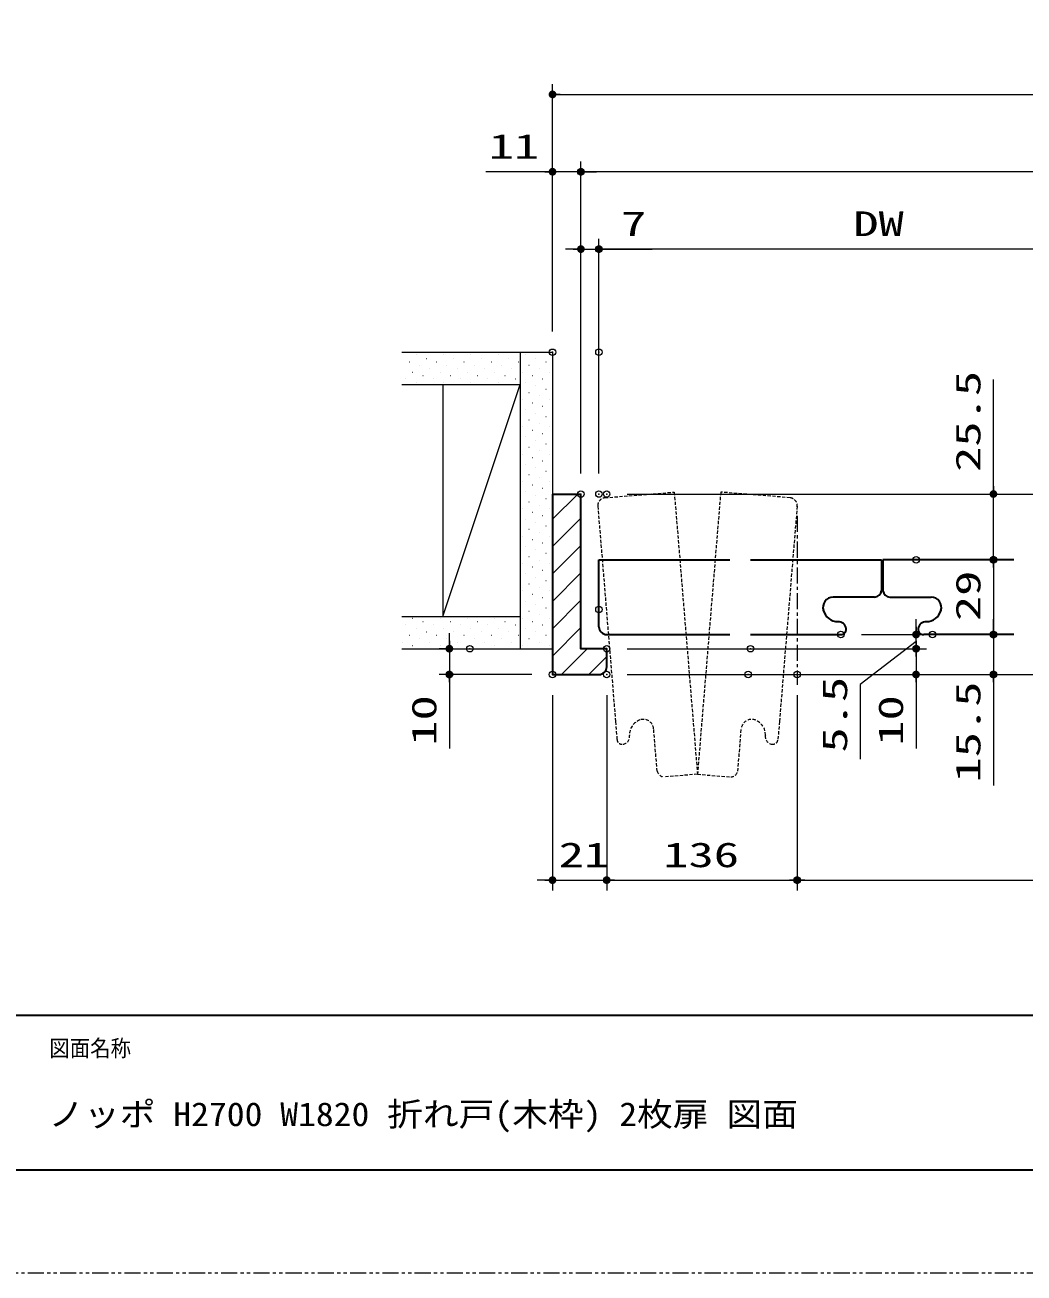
# Model space of a CAD drawing. Units: millimetres, scale not verified. Extents: x -1306 to 1306, y -607 to 607.
# Drawn here: x -882.8 to -495.3, y -594 to -109.9 of the extents above; entities that cross this region are included whole.
import ezdxf
from ezdxf.enums import TextEntityAlignment as Align

# ---------------------------------------------------------------- set-up
doc = ezdxf.new("R2010")
doc.units = ezdxf.units.MM
doc.header["$LTSCALE"] = 5
doc.header["$PDMODE"] = 32
doc.header["$PDSIZE"] = 2.5
for name, pattern in [('USER1', [2.5, 1.25, -0.25, 0.25, -0.25, 0.25, -0.25]), ('USER2', [0.375, 0.25, -0.125]), ('USER3', [2, 1.25, -0.25, 0.25, -0.25])]:
    doc.linetypes.add(name, pattern=pattern)
for name, color, linetype, lineweight in [('0-1_線(黄)', 2, 'Continuous', 15), ('0-3_陰線', 4, 'USER1', 9), ('0-C_中心線', 3, 'USER3', 9), ('0-D_線(白)', 7, 'Continuous', 30), ('1-0_線(水)', 4, 'Continuous', 9), ('1-1_寸法線', 3, 'Continuous', 13), ('1-2_ハッチング', 6, 'Continuous', 9), ('1-4_DEFPOINTS', 7, 'Continuous', 5), ('1-5_0', 3, 'Continuous', 25), ('1-6_点線(黄)', 2, 'USER2', 15), ('1-7_図面枠', 7, 'Continuous', 35)]:
    doc.layers.add(name, color=color, linetype=linetype, lineweight=lineweight)
doc.styles.add('ＭＳ ゴシック', font='')
doc.styles.get('ＭＳ ゴシック').set_extended_font_data('MS Gothic')

# ---------------------------------------------------------------- blocks, each defined once
blk = doc.blocks.new('_DOT')
at = {"layer": '1-5_0'}
blk.add_line((-2.5, 0), (-5, 0), dxfattribs=at)
for points in [[(0, 0), (-2.5, 0), (-2.48, 0.313)], [(0, 0), (-2.48, -0.313), (-2.5, 0)], [(0, 0), (-2.48, 0.313), (-2.421, 0.622)], [(0, 0), (-2.421, -0.622), (-2.48, -0.313)], [(0, 0), (-2.421, 0.622), (-2.324, 0.92)], [(0, 0), (-2.324, -0.92), (-2.421, -0.622)], [(0, 0), (-2.324, 0.92), (-2.191, 1.204)], [(0, 0), (-2.191, -1.204), (-2.324, -0.92)], [(0, 0), (-2.191, 1.204), (-2.023, 1.469)], [(0, 0), (-2.023, -1.469), (-2.191, -1.204)], [(0, 0), (-2.023, 1.469), (-1.822, 1.711)], [(0, 0), (-1.822, -1.711), (-2.023, -1.469)], [(0, 0), (-1.822, 1.711), (-1.594, 1.926)], [(0, 0), (-1.594, -1.926), (-1.822, -1.711)], [(0, 0), (-1.594, 1.926), (-1.34, 2.111)], [(0, 0), (-1.34, -2.111), (-1.594, -1.926)], [(0, 0), (-1.34, 2.111), (-1.064, 2.262)], [(0, 0), (-1.064, -2.262), (-1.34, -2.111)], [(0, 0), (-1.064, 2.262), (-0.773, 2.378)], [(0, 0), (-0.773, -2.378), (-1.064, -2.262)], [(0, 0), (-0.773, 2.378), (-0.468, 2.456)], [(0, 0), (-0.468, -2.456), (-0.773, -2.378)], [(0, 0), (-0.468, 2.456), (-0.157, 2.495)], [(0, 0), (-0.157, -2.495), (-0.468, -2.456)], [(0, 0), (-0.157, 2.495), (0.157, 2.495)], [(0, 0), (0.157, -2.495), (-0.157, -2.495)], [(0, 0), (0.157, 2.495), (0.468, 2.456)], [(0, 0), (0.468, 2.456), (0.773, 2.378)], [(0, 0), (0.773, 2.378), (1.064, 2.262)], [(0, 0), (1.064, 2.262), (1.34, 2.111)], [(0, 0), (1.34, 2.111), (1.594, 1.926)], [(0, 0), (1.594, 1.926), (1.822, 1.711)], [(0, 0), (1.822, 1.711), (2.023, 1.469)], [(0, 0), (2.023, 1.469), (2.191, 1.204)], [(0, 0), (2.191, 1.204), (2.324, 0.92)], [(0, 0), (2.324, 0.92), (2.421, 0.622)], [(0, 0), (2.421, 0.622), (2.48, 0.313)], [(0, 0), (2.48, 0.313), (2.5, 0)], [(0, 0), (0.468, -2.456), (0.157, -2.495)], [(0, 0), (0.773, -2.378), (0.468, -2.456)], [(0, 0), (1.064, -2.262), (0.773, -2.378)], [(0, 0), (1.34, -2.111), (1.064, -2.262)], [(0, 0), (1.594, -1.926), (1.34, -2.111)], [(0, 0), (1.822, -1.711), (1.594, -1.926)], [(0, 0), (2.023, -1.469), (1.822, -1.711)], [(0, 0), (2.191, -1.204), (2.023, -1.469)], [(0, 0), (2.324, -0.92), (2.191, -1.204)], [(0, 0), (2.421, -0.622), (2.324, -0.92)], [(0, 0), (2.48, -0.313), (2.421, -0.622)], [(0, 0), (2.5, 0), (2.48, -0.313)]]:
    blk.add_solid(points, dxfattribs=at)

msp = doc.modelspace()

# ---------------------------------------------------------------- linework, layer by layer
at = {"layer": '0-1_線(黄)'}
for p, q in [((-736.602, -236.841), (-678.212, -236.841)), ((-690.712, -236.841), (-690.712, -351.841)), ((-678.212, -236.841), (-678.212, -291.841)), ((-736.602, -249.341), (-690.712, -249.341)), ((-720.712, -339.341), (-690.712, -249.341)), ((-720.712, -249.341), (-720.712, -339.341)), ((-736.602, -339.341), (-690.712, -339.341)), ((-736.602, -351.841), (-678.212, -351.841))]:
    msp.add_line(p, q, dxfattribs=at)
at = {"layer": '0-3_陰線'}
msp.add_line((387.036, -594), (-1292.964, -594), dxfattribs=at)
at = {"layer": '0-C_中心線'}
msp.add_line((-583.334, -300.282), (-583.334, -365.828), dxfattribs=at)
at = {"layer": '0-D_線(白)'}
for p, q in [((-678.212, -291.841), (-667.212, -291.841)), ((-660.207, -343.342), (-660.212, -317.341)), ((-660.212, -317.341), (-609.41, -317.341)), ((-601.41, -317.341), (-550.605, -317.341)), ((-550.605, -317.341), (-550.605, -329.377)), ((-550.105, -317.341), (-550.105, -329.377)), ((-499.332, -317.341), (-550.105, -317.341)), ((-660.212, -336.634), (-660.212, -330.82)), ((-553.304, -331.841), (-569.377, -331.841)), ((-547.406, -331.841), (-531.365, -331.841)), ((-678.212, -339.341), (-678.212, -351.841)), ((-657.207, -346.341), (-609.41, -346.341)), ((-601.41, -346.341), (-573.355, -346.341)), ((-573.355, -346.341), (-566.476, -346.341)), ((-527.388, -346.341), (-534.266, -346.341)), ((-499.332, -346.341), (-527.388, -346.341)), ((-657.212, -358.841), (-657.212, -351.841))]:
    msp.add_line(p, q, dxfattribs=at)
for points in [[(-678.212, -291.841), (-678.212, -361.841), (-660.212, -361.841)], [(-657.212, -351.841), (-667.212, -351.841), (-667.212, -291.841)]]:
    msp.add_lwpolyline(points, dxfattribs=at)
for centre, radius, start, end in [((-569.355, -335.841), 4, 90.20752, 197.76294), ((-553.558, -328.852), 3, 274.86949, 349.92817), ((-547.151, -328.852), 3, 190.07183, 265.13051), ((-531.388, -335.841), 4, 342.23706, 89.79248), ((-567.418, -335.342), 6, 195.04154, 268.99496), ((-533.324, -335.342), 6, 271.00504, 344.95846), ((-657.207, -343.341), 3, 180.01273, 270), ((-567.354, -344.341), 3, 4.05402, 93.19439), ((-533.388, -344.341), 3, 86.80561, 175.94598), ((-566.355, -344.341), 2, 266.51721, 6.16759), ((-534.388, -344.341), 2, 173.83241, 273.48279), ((-660.212, -358.841), 3, 270, 0)]:
    msp.add_arc(centre, radius, start, end, dxfattribs=at)
at = {"layer": '1-0_線(水)'}
msp.add_point((-660.212, -336.634), dxfattribs=at)
at = {"layer": '1-1_寸法線'}
for p, q in [((-678.212, -228.841), (-678.212, -132.841)), ((-675.212, -136.841), (-203.848, -136.841)), ((-678.212, -228.841), (-678.212, -162.841)), ((-667.212, -283.841), (-667.212, -162.841)), ((-667.212, -283.841), (-667.212, -162.841)), ((-681.212, -166.841), (-704.117, -166.841)), ((-667.212, -166.841), (-678.212, -166.841)), ((-664.212, -166.841), (-661.212, -166.841)), ((-214.848, -166.841), (-664.212, -166.841)), ((-667.212, -283.841), (-667.212, -192.841)), ((-660.212, -228.841), (-660.212, -192.841)), ((-660.212, -283.841), (-660.212, -192.841)), ((-670.212, -196.841), (-673.212, -196.841)), ((-667.212, -196.841), (-660.212, -196.841)), ((-657.212, -196.841), (-639.546, -196.841)), ((-443.53, -196.841), (-657.212, -196.841)), ((-507.212, -288.841), (-507.212, -247.365)), ((-649.212, -291.841), (-503.212, -291.841)), ((-649.212, -291.841), (-472.837, -291.841)), ((-507.212, -317.341), (-507.212, -291.841)), ((-529.212, -317.341), (-503.212, -317.341)), ((-529.212, -317.341), (-503.212, -317.341)), ((-507.212, -320.341), (-507.212, -343.341)), ((-507.212, -320.341), (-507.212, -323.341)), ((-537.212, -343.341), (-537.212, -340.341)), ((-507.212, -343.341), (-507.212, -340.341)), ((-718.212, -348.841), (-718.212, -345.841)), ((-558.355, -346.341), (-533.212, -346.341)), ((-537.212, -348.841), (-537.212, -345.841)), ((-537.212, -351.841), (-537.212, -346.341)), ((-537.212, -351.841), (-537.212, -346.341)), ((-522.827, -346.341), (-503.212, -346.341)), ((-522.827, -346.341), (-503.212, -346.341)), ((-507.212, -346.341), (-507.212, -361.841)), ((-718.244, -351.841), (-722.212, -351.841)), ((-718.212, -351.841), (-718.212, -361.841)), ((-649.212, -351.841), (-533.212, -351.841)), ((-593.4, -351.841), (-533.212, -351.841)), ((-537.212, -351.841), (-537.212, -361.841)), ((-537.212, -354.841), (-537.212, -357.841)), ((-686.212, -361.841), (-722.212, -361.841)), ((-649.212, -361.841), (-472.837, -361.841)), ((-649.212, -361.841), (-533.212, -361.841)), ((-594.316, -361.841), (-503.212, -361.841)), ((-718.212, -364.841), (-718.212, -390.603)), ((-537.212, -364.841), (-537.212, -390.603)), ((-507.212, -364.841), (-507.212, -404.889)), ((-678.212, -369.841), (-678.212, -445.603)), ((-657.212, -369.841), (-657.212, -445.603)), ((-657.212, -369.841), (-657.212, -445.603)), ((-583.334, -369.841), (-583.334, -445.603)), ((-583.334, -369.841), (-583.334, -445.603)), ((-681.212, -441.603), (-684.212, -441.603)), ((-678.212, -441.603), (-657.212, -441.603)), ((-654.212, -441.603), (-651.212, -441.603)), ((-654.212, -441.603), (-586.334, -441.603)), ((-580.334, -441.603), (-298.727, -441.603))]:
    msp.add_line(p, q, dxfattribs=at)
msp.add_lwpolyline([(-537.212, -349.091), (-558.902, -365.739), (-558.902, -394.691)], dxfattribs=at)
at = {"layer": '1-2_ハッチング'}
for p, q in [((-733.784, -240.539), (-733.734, -240.539)), ((-731.133, -237.887), (-731.083, -237.887)), ((-729.807, -241.865), (-729.757, -241.865)), ((-727.155, -239.213), (-727.105, -239.213)), ((-723.178, -240.539), (-723.128, -240.539)), ((-720.526, -237.887), (-720.476, -237.887)), ((-719.2, -241.865), (-719.15, -241.865)), ((-716.549, -239.213), (-716.499, -239.213)), ((-712.571, -240.539), (-712.521, -240.539)), ((-709.92, -237.887), (-709.87, -237.887)), ((-708.594, -241.865), (-708.544, -241.865)), ((-705.942, -239.213), (-705.892, -239.213)), ((-701.965, -240.539), (-701.915, -240.539)), ((-699.313, -237.887), (-699.263, -237.887)), ((-697.987, -241.865), (-697.937, -241.865)), ((-695.335, -239.213), (-695.285, -239.213)), ((-691.358, -240.539), (-691.308, -240.539)), ((-688.706, -237.887), (-688.656, -237.887)), ((-687.381, -241.865), (-687.331, -241.865)), ((-684.729, -239.213), (-684.679, -239.213)), ((-680.751, -240.539), (-680.701, -240.539)), ((-732.459, -244.516), (-732.409, -244.516)), ((-728.481, -245.842), (-728.431, -245.842)), ((-725.829, -243.19), (-725.779, -243.19)), ((-721.852, -244.516), (-721.802, -244.516)), ((-717.874, -245.842), (-717.824, -245.842)), ((-715.223, -243.19), (-715.173, -243.19)), ((-711.245, -244.516), (-711.195, -244.516)), ((-707.268, -245.842), (-707.218, -245.842)), ((-704.616, -243.19), (-704.566, -243.19)), ((-700.639, -244.516), (-700.589, -244.516)), ((-696.661, -245.842), (-696.611, -245.842)), ((-694.01, -243.19), (-693.96, -243.19)), ((-690.032, -244.516), (-689.982, -244.516)), ((-686.055, -245.842), (-686.005, -245.842)), ((-683.403, -243.19), (-683.353, -243.19)), ((-679.426, -244.516), (-679.376, -244.516)), ((-735.11, -247.168), (-735.06, -247.168)), ((-731.133, -248.494), (-731.083, -248.494)), ((-724.504, -247.168), (-724.454, -247.168)), ((-720.526, -248.494), (-720.476, -248.494)), ((-713.897, -247.168), (-713.847, -247.168)), ((-709.92, -248.494), (-709.87, -248.494)), ((-703.29, -247.168), (-703.24, -247.168)), ((-699.313, -248.494), (-699.263, -248.494)), ((-692.684, -247.168), (-692.634, -247.168)), ((-688.706, -248.494), (-688.656, -248.494)), ((-684.729, -249.82), (-684.679, -249.82)), ((-682.077, -247.168), (-682.027, -247.168)), ((-680.751, -251.145), (-680.701, -251.145)), ((-690.032, -255.123), (-689.982, -255.123)), ((-687.381, -252.471), (-687.331, -252.471)), ((-686.055, -256.449), (-686.005, -256.449)), ((-683.403, -253.797), (-683.353, -253.797)), ((-679.426, -255.123), (-679.376, -255.123)), ((-688.706, -259.1), (-688.656, -259.1)), ((-684.729, -260.426), (-684.679, -260.426)), ((-682.077, -257.774), (-682.027, -257.774)), ((-690.032, -265.729), (-689.982, -265.729)), ((-687.381, -263.078), (-687.331, -263.078)), ((-683.403, -264.404), (-683.353, -264.404)), ((-680.751, -261.752), (-680.701, -261.752)), ((-679.426, -265.729), (-679.376, -265.729)), ((-688.706, -269.707), (-688.656, -269.707)), ((-686.055, -267.055), (-686.005, -267.055)), ((-684.729, -271.033), (-684.679, -271.033)), ((-682.077, -268.381), (-682.027, -268.381)), ((-687.381, -273.684), (-687.331, -273.684)), ((-683.403, -275.01), (-683.353, -275.01)), ((-680.751, -272.359), (-680.701, -272.359)), ((-690.032, -276.336), (-689.982, -276.336)), ((-688.706, -280.313), (-688.656, -280.313)), ((-686.055, -277.662), (-686.005, -277.662)), ((-682.077, -278.988), (-682.027, -278.988)), ((-679.426, -276.336), (-679.376, -276.336)), ((-687.381, -284.291), (-687.331, -284.291)), ((-684.729, -281.639), (-684.679, -281.639)), ((-683.403, -285.617), (-683.353, -285.617)), ((-680.751, -282.965), (-680.701, -282.965)), ((-690.032, -286.943), (-689.982, -286.943)), ((-686.055, -288.268), (-686.005, -288.268)), ((-682.077, -289.594), (-682.027, -289.594)), ((-679.426, -286.943), (-679.376, -286.943)), ((-688.706, -290.92), (-688.656, -290.92)), ((-687.381, -294.898), (-687.331, -294.898)), ((-684.729, -292.246), (-684.679, -292.246)), ((-680.751, -293.572), (-680.701, -293.572)), ((-678.212, -301.639), (-668.414, -291.841)), ((-690.032, -297.549), (-689.982, -297.549)), ((-686.055, -298.875), (-686.005, -298.875)), ((-683.403, -296.223), (-683.353, -296.223)), ((-679.426, -297.549), (-679.376, -297.549)), ((-688.706, -301.527), (-688.656, -301.527)), ((-684.729, -302.853), (-684.679, -302.853)), ((-682.077, -300.201), (-682.027, -300.201)), ((-680.751, -304.178), (-680.701, -304.178)), ((-678.212, -312.246), (-667.212, -301.246)), ((-690.032, -308.156), (-689.982, -308.156)), ((-687.381, -305.504), (-687.331, -305.504)), ((-686.055, -309.482), (-686.005, -309.482)), ((-683.403, -306.83), (-683.353, -306.83)), ((-679.426, -308.156), (-679.376, -308.156)), ((-688.706, -312.133), (-688.656, -312.133)), ((-684.729, -313.459), (-684.679, -313.459)), ((-682.077, -310.807), (-682.027, -310.807)), ((-678.212, -322.853), (-667.212, -311.853)), ((-690.032, -318.762), (-689.982, -318.762)), ((-687.381, -316.111), (-687.331, -316.111)), ((-683.403, -317.437), (-683.353, -317.437)), ((-680.751, -314.785), (-680.701, -314.785)), ((-679.426, -318.762), (-679.376, -318.762)), ((-688.706, -322.74), (-688.656, -322.74)), ((-686.055, -320.088), (-686.005, -320.088)), ((-684.729, -324.066), (-684.679, -324.066)), ((-682.077, -321.414), (-682.027, -321.414)), ((-678.212, -333.459), (-667.212, -322.459)), ((-687.381, -326.717), (-687.331, -326.717)), ((-683.403, -328.043), (-683.353, -328.043)), ((-680.751, -325.392), (-680.701, -325.392)), ((-690.032, -329.369), (-689.982, -329.369)), ((-688.706, -333.346), (-688.656, -333.346)), ((-686.055, -330.695), (-686.005, -330.695)), ((-682.077, -332.021), (-682.027, -332.021)), ((-679.426, -329.369), (-679.376, -329.369)), ((-678.212, -344.066), (-667.212, -333.066)), ((-687.381, -337.324), (-687.331, -337.324)), ((-684.729, -334.672), (-684.679, -334.672)), ((-683.403, -338.65), (-683.353, -338.65)), ((-680.751, -335.998), (-680.701, -335.998)), ((-735.11, -342.627), (-735.06, -342.627)), ((-732.459, -339.976), (-732.409, -339.976)), ((-728.481, -341.301), (-728.431, -341.301)), ((-724.504, -342.627), (-724.454, -342.627)), ((-721.852, -339.976), (-721.802, -339.976)), ((-717.874, -341.301), (-717.824, -341.301)), ((-713.897, -342.627), (-713.847, -342.627)), ((-711.245, -339.976), (-711.195, -339.976)), ((-707.268, -341.301), (-707.218, -341.301)), ((-703.29, -342.627), (-703.24, -342.627)), ((-700.639, -339.976), (-700.589, -339.976)), ((-696.661, -341.301), (-696.611, -341.301)), ((-692.684, -342.627), (-692.634, -342.627)), ((-690.032, -339.976), (-689.982, -339.976)), ((-686.055, -341.301), (-686.005, -341.301)), ((-682.077, -342.627), (-682.027, -342.627)), ((-679.426, -339.976), (-679.376, -339.976)), ((-678.212, -354.672), (-667.212, -343.672)), ((-733.784, -346.605), (-733.734, -346.605)), ((-731.133, -343.953), (-731.083, -343.953)), ((-729.807, -347.931), (-729.757, -347.931)), ((-727.155, -345.279), (-727.105, -345.279)), ((-723.178, -346.605), (-723.128, -346.605)), ((-720.526, -343.953), (-720.476, -343.953)), ((-719.2, -347.931), (-719.15, -347.931)), ((-716.549, -345.279), (-716.499, -345.279)), ((-712.571, -346.605), (-712.521, -346.605)), ((-709.92, -343.953), (-709.87, -343.953)), ((-708.594, -347.931), (-708.544, -347.931)), ((-705.942, -345.279), (-705.892, -345.279)), ((-701.965, -346.605), (-701.915, -346.605)), ((-699.313, -343.953), (-699.263, -343.953)), ((-697.987, -347.931), (-697.937, -347.931)), ((-695.335, -345.279), (-695.285, -345.279)), ((-691.358, -346.605), (-691.308, -346.605)), ((-688.706, -343.953), (-688.656, -343.953)), ((-687.381, -347.931), (-687.331, -347.931)), ((-684.729, -345.279), (-684.679, -345.279)), ((-680.751, -346.605), (-680.701, -346.605)), ((-736.436, -349.256), (-736.386, -349.256)), ((-732.459, -350.582), (-732.409, -350.582)), ((-725.829, -349.256), (-725.779, -349.256)), ((-721.852, -350.582), (-721.802, -350.582)), ((-715.223, -349.256), (-715.173, -349.256)), ((-711.245, -350.582), (-711.195, -350.582)), ((-704.616, -349.256), (-704.566, -349.256)), ((-700.639, -350.582), (-700.589, -350.582)), ((-694.01, -349.256), (-693.96, -349.256)), ((-690.032, -350.582), (-689.982, -350.582)), ((-683.403, -349.256), (-683.353, -349.256)), ((-679.426, -350.582), (-679.376, -350.582)), ((-674.775, -361.841), (-664.775, -351.841)), ((-664.168, -361.841), (-657.212, -354.886))]:
    msp.add_line(p, q, dxfattribs=at)
at = {"layer": '1-4_DEFPOINTS'}
for p in [(-667.212, -166.841), (-660.212, -196.841), (-678.212, -236.841), (-660.212, -236.841), (-667.212, -291.841), (-660.212, -291.841), (-657.212, -291.841), (-537.212, -317.341), (-507.212, -317.341), (-566.355, -346.341), (-530.827, -346.341), (-507.212, -346.341), (-710.244, -351.841), (-657.212, -351.841), (-601.4, -351.841), (-537.212, -351.841), (-537.212, -351.841), (-718.212, -361.841), (-678.212, -361.841), (-678.212, -361.841), (-657.212, -361.841), (-657.212, -361.841), (-602.316, -361.841), (-583.334, -361.841), (-507.212, -361.841), (-657.212, -441.603), (-583.334, -441.603)]:
    msp.add_point(p, dxfattribs=at)
at = {"layer": '1-6_点線(黄)'}
for p, q in [((-657.904, -293.292), (-630.995, -291.08)), ((-630.995, -291.08), (-621.996, -400.535)), ((-612.997, -291.08), (-621.996, -400.535)), ((-586.088, -293.292), (-612.997, -291.08)), ((-660.648, -296.528), (-653.777, -380.103)), ((-583.344, -296.528), (-590.215, -380.103)), ((-653.777, -380.103), (-653.213, -386.959)), ((-590.215, -380.103), (-590.778, -386.959)), ((-637.643, -399.375), (-639, -382.879)), ((-606.348, -399.375), (-604.992, -382.879)), ((-621.996, -400.535), (-634.987, -401.603)), ((-621.996, -400.535), (-609.004, -401.603))]:
    msp.add_line(p, q, dxfattribs=at)
for centre, radius, start, end in [((-657.658, -296.282), 3, 86.7831, 190.57605), ((-586.334, -296.282), 3, 349.42395, 93.2169), ((-642.328, -385.119), 6, 109.74154, 183.69496), ((-642.984, -383.23), 4, 4.90752, 112.46294), ((-601.007, -383.23), 4, 67.53706, 175.09248), ((-601.664, -385.119), 6, 356.30504, 70.25846), ((-651.21, -386.916), 2, 181.21721, 280.86759), ((-651.292, -385.92), 3, 278.75402, 7.89439), ((-592.7, -385.92), 3, 172.10561, 261.24598), ((-592.782, -386.916), 2, 259.13241, 358.78279), ((-634.698, -398.599), 3, 193.7064, 264.62817), ((-609.294, -398.599), 3, 275.37183, 346.2936)]:
    msp.add_arc(centre, radius, start, end, dxfattribs=at)
at = {"layer": '1-7_図面枠'}
msp.add_line((-1252.964, -494), (347.036, -494), dxfattribs=at)
msp.add_lwpolyline([(-1252.964, -554), (347.036, -554), (347.036, 554), (-1252.964, 554)], close=True, dxfattribs=at)

# ---------------------------------------------------------------- block references
at = {"layer": '1-1_寸法線', "xscale": 0.6, "yscale": 0.6}
for p, rotation in [((-678.212, -136.841), 180), ((-667.212, -166.841), 180), ((-667.212, -166.841), 180), ((-660.212, -196.841), 180), ((-660.212, -196.841), 180), ((-507.212, -291.841), 270), ((-507.212, -317.341), 90), ((-507.212, -317.341), 90), ((-537.212, -346.341), 270), ((-507.212, -346.341), 270), ((-507.212, -346.341), 270), ((-718.212, -351.841), 270), ((-537.212, -351.841), 270), ((-537.212, -351.841), 90), ((-718.212, -361.841), 90), ((-537.212, -361.841), 90), ((-507.212, -361.841), 90), ((-657.212, -441.603), 180), ((-657.212, -441.603), 180), ((-583.334, -441.603), 180)]:
    msp.add_blockref('_DOT', p, dxfattribs=dict(at, rotation=rotation))
for p in [(-678.212, -166.841), (-667.212, -196.841), (-678.212, -441.603), (-583.334, -441.603)]:
    msp.add_blockref('_DOT', p, dxfattribs=at)

# ---------------------------------------------------------------- texts
at = {"layer": '1-1_寸法線', "style": 'ＭＳ ゴシック', "width": 1.5}
for s, p in [('11', (-702.974, -164.692)), ('7', (-651.641, -194.692)), ('DW', (-561.562, -194.692)), ('21', (-675.808, -439.453)), ('136', (-635.273, -439.453))]:
    msp.add_text(s, height=9.604, dxfattribs=at).set_placement(p, align=Align.BOTTOM_LEFT)
for s, p in [('25.5', (-509.362, -283.27)), ('29', (-509.362, -341.127)), ('5.5', (-561.052, -392.12)), ('15.5', (-509.362, -403.746)), ('10', (-720.362, -389.46)), ('10', (-539.362, -389.46))]:
    msp.add_text(s, height=9.604, rotation=90, dxfattribs=at).set_placement(p, align=Align.BOTTOM_LEFT)
at = {"layer": '1-7_図面枠', "style": 'ＭＳ ゴシック'}
for s, height, width, p in [('図面名称', 6.452, 0.9, (-873.367, -511.963)), ('ノッポ H2700 W1820 折れ戸(木枠) 2枚扉 図面', 9.236, 1.1, (-873.76, -539.776))]:
    msp.add_text(s, height=height, dxfattribs=dict(at, width=width)).set_placement(p, align=Align.BOTTOM_LEFT)

doc.saveas('drawing.dxf')
